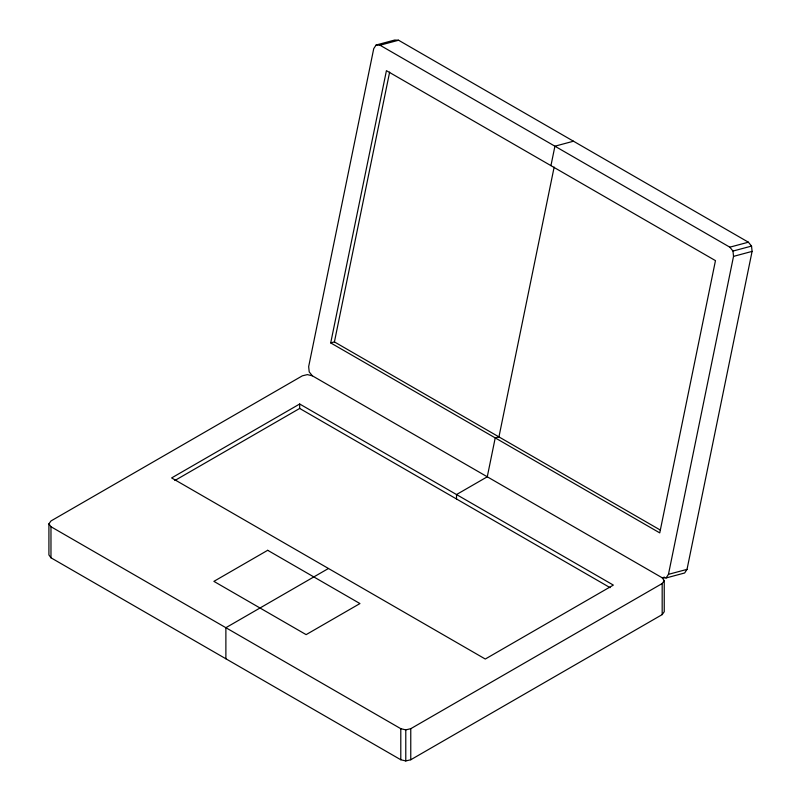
<?xml version="1.0" encoding="UTF-8"?>
<svg xmlns="http://www.w3.org/2000/svg" width="801" height="801" viewBox="0 0 801 801"><rect width="100%" height="100%" fill="white"/><g stroke="black" fill="none" stroke-linecap="round" stroke-linejoin="round"><path stroke-width="1.2" d="M330.713 342.918L386.422 70.658L715.463 260.625L659.754 532.885L330.713 342.918L334.418 341.917L660.214 530.012M334.418 341.917L389.636 72.1M550.938 165.637L554.923 146.193L573.486 141.216M554.152 167.089L498.943 436.905L495.228 437.897L487.268 476.795L456.52 494.547L456.52 498.983M664.5 577.151L662.177 577.771L666.082 577.962L668.455 574.347L733.526 256.37L732.975 251.063L729.831 247.179L380.014 45.216L376.11 45.026L373.737 48.641L308.665 366.618L309.216 371.924L312.36 375.809L662.177 577.771L664.239 580.655L664.239 611.724L662.177 614.607L410.763 759.759L405.777 760.95L400.79 759.759L50.974 557.796L48.911 554.913L48.911 523.844L50.974 520.96L302.388 375.809L307.374 374.618L312.36 375.809M666.082 577.962L684.645 572.985L687.018 569.371L752.089 251.394L751.538 246.087L748.394 242.202L398.578 40.24L394.673 40.05L376.11 45.026M48.911 523.844L50.974 526.728L400.79 728.69L405.777 729.881L410.763 728.69L662.177 583.539L664.239 580.655M299.684 404.004L171.624 477.937L485.286 659.033L613.346 585.09L299.684 404.004L299.684 408.44L610.102 587.664M174.848 480.51L299.684 408.44M328.45 568.49L225.882 627.704L225.882 658.772M380.014 45.216L398.578 40.24M729.831 247.179L748.394 242.202M732.975 251.063L751.538 246.087M733.526 256.37L752.089 251.394M668.455 574.347L687.018 569.371M662.177 583.539L662.177 614.607M410.763 728.69L410.763 759.759M405.777 729.881L405.777 760.95M400.79 728.69L400.79 759.759M50.974 526.728L50.974 557.796M267.694 550.297L213.887 581.366L306.132 634.632L359.949 603.564L267.694 550.297"/></g></svg>
